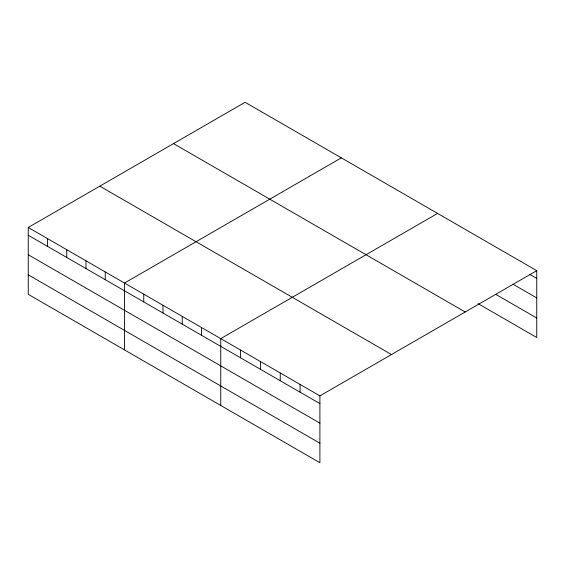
<?xml version="1.0" encoding="UTF-8"?>
<svg xmlns="http://www.w3.org/2000/svg" width="565" height="565" viewBox="0 0 565 565"><rect width="100%" height="100%" fill="white"/><g stroke="black" fill="none" stroke-linecap="round" stroke-linejoin="round"><path stroke-width="0.85" d="M319.903 423.121L319.903 395.867L28.25 227.483L28.25 294.33L319.903 462.714L319.903 423.121L28.25 254.737M478.018 303.61L536.75 337.517L536.75 270.67L245.097 102.286L28.25 227.483M341.338 157.854L124.498 283.044L124.498 349.897M437.585 213.422L220.746 338.612L220.746 405.465M319.903 395.867L536.75 270.67M529.885 274.463L536.75 278.425M513.105 284.273L536.75 297.932M495.562 294.238L536.75 318.017M173.533 143.602L465.193 311.986M99.807 186.168L391.467 354.552M28.25 235.238L319.903 403.622M28.25 274.83L319.903 443.214M300.072 384.419L300.072 392.174M280.24 372.964L280.24 380.718M260.409 361.515L260.409 369.27M240.577 350.067L240.577 357.822M201.493 327.502L201.493 335.257M182.248 316.386L182.248 324.141M162.995 305.277L162.995 313.031M143.743 294.16L143.743 301.915M105.245 271.935L105.245 279.689M86 260.818L86 268.573M66.748 249.709L66.748 257.463M47.502 238.592L47.502 246.347"/></g></svg>
